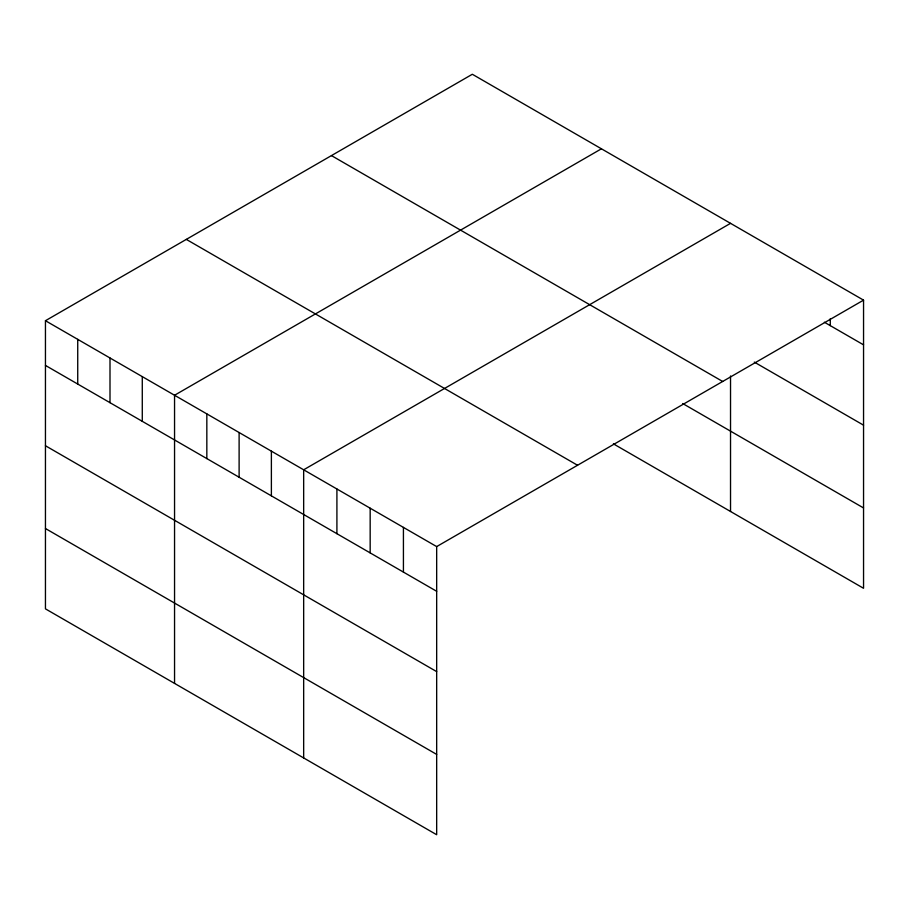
<?xml version="1.0" encoding="UTF-8"?>
<svg xmlns="http://www.w3.org/2000/svg" width="909" height="909" viewBox="0 0 909 909"><rect width="100%" height="100%" fill="white"/><g stroke="black" fill="none" stroke-linecap="round" stroke-linejoin="round"><path stroke-width="1.36" d="M863.55 300.14L436.672 546.593L436.672 834.735L45.45 608.86L45.45 320.718L472.328 74.265L863.55 300.14L863.55 588.282L613.382 443.842M601.428 148.803L174.551 395.256L174.551 683.398M730.529 223.341L303.663 469.794L303.663 757.936M824.361 322.218L863.55 344.841M754.288 362.089L863.55 425.173M331.455 155.598L722.678 381.473M682.716 403.539L863.55 507.949M186.322 239.397L577.545 465.26M45.45 320.718L436.672 546.593M45.45 365.418L436.672 591.293M45.45 445.751L436.672 671.626M45.45 528.527L436.672 754.402M830.292 318.661L830.292 325.638M730.529 375.974L730.529 511.483M403.426 527.39L403.426 572.091M370.168 508.199L370.168 552.899M336.909 488.997L336.909 533.697M271.382 451.159L271.382 495.859M239.112 432.525L239.112 477.225M206.832 413.89L206.832 458.591M142.281 376.621L142.281 421.322M110 357.987L110 402.687M77.731 339.352L77.731 384.053"/></g></svg>
